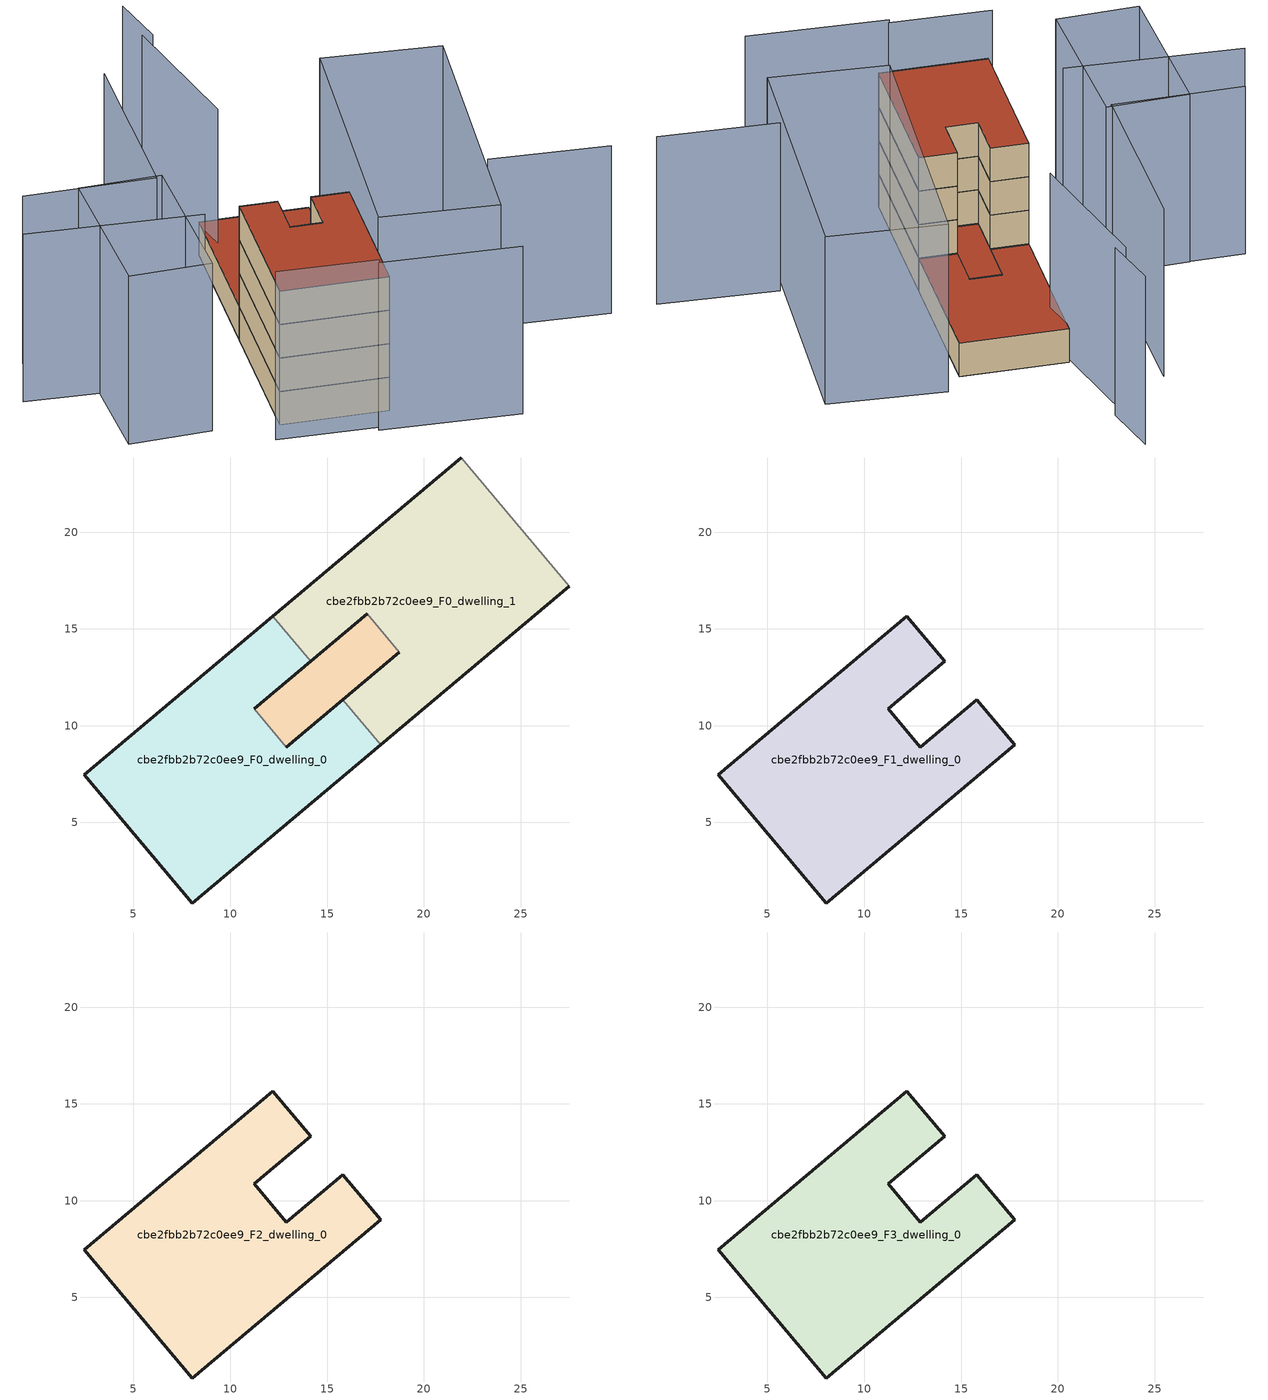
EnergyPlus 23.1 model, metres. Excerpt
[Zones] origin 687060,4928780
cbe2fbb2b72c0ee9_F0_dwelling_0
 floor ground (EU_floor_Construction): 17.77,9.02 15.82,11.34 12.9,8.88 11.23,10.87 14.15,13.33 12.21,15.64 2.47,7.46 8.03,0.84 z0
 wall outside (EU_wall_Construction): 14.15,13.33 11.23,10.87 / 12.9,8.88 15.82,11.34 / 17.77,9.02 8.03,0.84 2.47,7.46 12.21,15.64 z0:3
 wall to cbe2fbb2b72c0ee9_F0_dwelling_1 (EU_wall_Construction): 12.21,15.64 14.15,13.33 / 15.82,11.34 17.77,9.02 z0:3
 wall to cbe2fbb2b72c0ee9_F0_circulation (EU_wall_Construction): 11.23,10.87 12.9,8.88 z0:3
cbe2fbb2b72c0ee9_F0_dwelling_1
 floor ground (EU_floor_Construction): 27.51,17.21 21.95,23.83 12.21,15.64 14.15,13.33 17.07,15.78 18.74,13.8 15.82,11.34 17.77,9.02 z0
 wall outside (EU_wall_Construction): 15.82,11.34 18.74,13.8 / 17.07,15.78 14.15,13.33 / 12.21,15.64 21.95,23.83 / 27.51,17.21 17.77,9.02 z0:3
 wall to cbe2fbb2b72c0ee9_F0_circulation (EU_wall_Construction): 18.74,13.8 17.07,15.78 z0:3
 wall adiabatic (EU_wall_Construction): 21.95,23.83 27.51,17.21 z0:3
 roof outside (EU_roof_Construction): 21.95,23.83 27.51,17.21 17.77,9.02 15.82,11.34 18.74,13.8 17.07,15.78 14.15,13.33 12.21,15.64 z3
cbe2fbb2b72c0ee9_F0_circulation
 floor ground (EU_floor_Construction): 18.74,13.8 17.07,15.78 11.23,10.87 12.9,8.88 z0
 wall outside (EU_wall_Construction): 11.23,10.87 17.07,15.78 / 18.74,13.8 12.9,8.88 z0:3
 roof outside (EU_roof_Construction): 17.07,15.78 18.74,13.8 12.9,8.88 11.23,10.87 z3
cbe2fbb2b72c0ee9_F1_dwelling_0
 floor to cbe2fbb2b72c0ee9_F0_dwelling_0 (EU_floor_Construction): 17.77,9.02 15.82,11.34 12.9,8.88 11.23,10.87 14.15,13.33 12.21,15.64 2.47,7.46 8.03,0.84 z3
 wall outside (EU_wall_Construction): 2.47,7.46 12.21,15.64 14.15,13.33 11.23,10.87 12.9,8.88 15.82,11.34 17.77,9.02 8.03,0.84 2.47,7.46 z3:6
cbe2fbb2b72c0ee9_F2_dwelling_0
 floor to cbe2fbb2b72c0ee9_F1_dwelling_0 (EU_floor_Construction): 17.77,9.02 15.82,11.34 12.9,8.88 11.23,10.87 14.15,13.33 12.21,15.64 2.47,7.46 8.03,0.84 z6
 wall outside (EU_wall_Construction): 2.47,7.46 12.21,15.64 14.15,13.33 11.23,10.87 12.9,8.88 15.82,11.34 17.77,9.02 8.03,0.84 2.47,7.46 z6:9
cbe2fbb2b72c0ee9_F3_dwelling_0
 floor to cbe2fbb2b72c0ee9_F2_dwelling_0 (EU_floor_Construction): 17.77,9.02 15.82,11.34 12.9,8.88 11.23,10.87 14.15,13.33 12.21,15.64 2.47,7.46 8.03,0.84 z9
 wall outside (EU_wall_Construction): 2.47,7.46 12.21,15.64 14.15,13.33 11.23,10.87 12.9,8.88 15.82,11.34 17.77,9.02 8.03,0.84 2.47,7.46 z9:12
 roof outside (EU_roof_Construction): 14.15,13.33 11.23,10.87 12.9,8.88 15.82,11.34 17.77,9.02 8.03,0.84 2.47,7.46 12.21,15.64 z12
shading: 22.24,-0.54 28.13,-8.12 / 5.14,0.37 12.08,-8.47 / 0.47,6.82 5.55,0.52 / -3.03,26.51 5.63,15.36 / 19.78,21.16 26.89,31.03 / 27.28,30.33 30.04,34.22 / 20.6,31.19 8.78,20.97 / 8.78,20.97 1.89,28.94 / 11.06,3.28 29.83,17.4 / 29.83,17.4 35.55,9.8 / 35.55,9.8 16.77,-4.32 / 16.77,-4.32 11.06,3.28 / 9.29,20.78 -0.5,11.71 / -0.5,11.71 -5.02,16.59 / -5.02,16.59 4.77,25.66 / 4.77,25.66 9.29,20.78 z0:15
[Building]
EU S2 Campaign: North Axis=0; Terrain=City; Solar Distribution=FullExterior
[Site:Location]
Bologna: Latitude=44.5; Longitude=11.25; Time Zone=1; Elevation=37
[SizingPeriod:WeatherFileDays]
AnnualSizingPeriod: Begin Month=1; Begin Day of Month=1; End Month=12; End Day of Month=31; Day of Week for Start Day=Monday; Use Weather File Daylight Saving Period=No; Use Weather File Rain and Snow Indicators=No
[MATERIAL]
EU_InternalMass_Material: Roughness=MediumRough; Thickness=0.1; Conductivity=1; Density=1800; Specific Heat=900; Thermal Absorptance=0.9; Solar Absorptance=0.7; Visible Absorptance=0.7
[MATERIAL:NOMASS] Roughness=MediumRough; Thermal Absorptance=0.9; Solar Absorptance=0.7; Visible Absorptance=0.7
Name | Thermal Resistance
EU_wall_NoMass | 0.937881
EU_roof_NoMass | 0.548572
EU_floor_NoMass | 0.71348
[CONSTRUCTION]
EU_wall_Construction: EU_wall_NoMass
EU_roof_Construction: EU_roof_NoMass
EU_floor_Construction: EU_floor_NoMass
EU_InternalMass_Construction: EU_InternalMass_Material
[ZONE] Type=1; Multiplier=1; Ceiling Height=autocalculate; Floor Area=autocalculate; Part of Total Floor Area=Yes
Name | Volume
cbe2fbb2b72c0ee9_F0_dwelling_0; cbe2fbb2b72c0ee9_F1_dwelling_0; cbe2fbb2b72c0ee9_F2_dwelling_0; cbe2fbb2b72c0ee9_F3_dwelling_0 | 300.288
cbe2fbb2b72c0ee9_F0_dwelling_1 | 300.299
cbe2fbb2b72c0ee9_F0_circulation | 59.4067
[INTERNALMASS] Construction=EU_InternalMass_Construction
Name | Zone or ZoneList | Surface Area
cbe2fbb2b72c0ee9_F0_dwelling_0_EU_InternalMass | cbe2fbb2b72c0ee9_F0_dwelling_0 | 100.098
cbe2fbb2b72c0ee9_F0_dwelling_1_EU_InternalMass | cbe2fbb2b72c0ee9_F0_dwelling_1 | 100.098
cbe2fbb2b72c0ee9_F1_dwelling_0_EU_InternalMass | cbe2fbb2b72c0ee9_F1_dwelling_0 | 220.175
cbe2fbb2b72c0ee9_F2_dwelling_0_EU_InternalMass | cbe2fbb2b72c0ee9_F2_dwelling_0 | 220.175
cbe2fbb2b72c0ee9_F3_dwelling_0_EU_InternalMass | cbe2fbb2b72c0ee9_F3_dwelling_0 | 220.175
[OTHEREQUIPMENT] Fuel Type=Electricity; Design Level Calculation Method=Watts/Area; Power per Zone Floor Area=1; Fraction Latent=0; Fraction Radiant=0; Fraction Lost=0; Carbon Dioxide Generation Rate=0; EndUse Subcategory=EU_Step8_InternalGains
Name | Zone or ZoneList or Space or SpaceList | Schedule
EU_Step8_InternalGain_cbe2fbb2b72c0ee9_F0_dwelling_0_f000 | cbe2fbb2b72c0ee9_F0_dwelling_0 | EU_Step8_GainSchedule_cbe2fbb2b72c0ee9_F0_dwelling_0_f000
EU_Step8_InternalGain_cbe2fbb2b72c0ee9_F0_dwelling_1_f000 | cbe2fbb2b72c0ee9_F0_dwelling_1 | EU_Step8_GainSchedule_cbe2fbb2b72c0ee9_F0_dwelling_1_f000
EU_Step8_InternalGain_cbe2fbb2b72c0ee9_F1_dwelling_0_f000 | cbe2fbb2b72c0ee9_F1_dwelling_0 | EU_Step8_GainSchedule_cbe2fbb2b72c0ee9_F1_dwelling_0_f000
EU_Step8_InternalGain_cbe2fbb2b72c0ee9_F2_dwelling_0_f000 | cbe2fbb2b72c0ee9_F2_dwelling_0 | EU_Step8_GainSchedule_cbe2fbb2b72c0ee9_F2_dwelling_0_f000
EU_Step8_InternalGain_cbe2fbb2b72c0ee9_F3_dwelling_0_f000 | cbe2fbb2b72c0ee9_F3_dwelling_0 | EU_Step8_GainSchedule_cbe2fbb2b72c0ee9_F3_dwelling_0_f000
[ZONEINFILTRATION:DESIGNFLOWRATE]
EU_Circulation_Infiltration_cbe2fbb2b72c0ee9_F0_circulation: Zone or ZoneList or Space or SpaceList=cbe2fbb2b72c0ee9_F0_circulation; Schedule=EU_AlwaysOn; Design Flow Rate Calculation Method=Flow/Area; Flow Rate per Floor Area=0.0005; Constant Term Coefficient=1; Temperature Term Coefficient=0; Velocity Term Coefficient=0; Velocity Squared Term Coefficient=0
[ZONEVENTILATION:DESIGNFLOWRATE] Schedule=EU_AlwaysOn; Design Flow Rate Calculation Method=AirChanges/Hour; Air Changes per Hour=0.687892; Ventilation Type=Natural; Fan Pressure Rise=0; Fan Total Efficiency=1; Constant Term Coefficient=1; Temperature Term Coefficient=0; Velocity Term Coefficient=0; Velocity Squared Term Coefficient=0; Minimum Indoor Temperature=-100; Maximum Indoor Temperature=100; Delta Temperature=-100; Minimum Outdoor Temperature=-100; Maximum Outdoor Temperature=100; Maximum Wind Speed=40
Name | Zone or ZoneList or Space or SpaceList
EU_ConstantAir_cbe2fbb2b72c0ee9_F0_dwelling_0 | cbe2fbb2b72c0ee9_F0_dwelling_0
EU_ConstantAir_cbe2fbb2b72c0ee9_F0_dwelling_1 | cbe2fbb2b72c0ee9_F0_dwelling_1
EU_ConstantAir_cbe2fbb2b72c0ee9_F1_dwelling_0 | cbe2fbb2b72c0ee9_F1_dwelling_0
EU_ConstantAir_cbe2fbb2b72c0ee9_F2_dwelling_0 | cbe2fbb2b72c0ee9_F2_dwelling_0
EU_ConstantAir_cbe2fbb2b72c0ee9_F3_dwelling_0 | cbe2fbb2b72c0ee9_F3_dwelling_0
[HVACTEMPLATE:THERMOSTAT] Constant Heating Setpoint=20; Constant Cooling Setpoint=50
EU_HeatOnly_cbe2fbb2b72c0ee9_F0_dwelling_0; EU_HeatOnly_cbe2fbb2b72c0ee9_F0_dwelling_1; EU_HeatOnly_cbe2fbb2b72c0ee9_F1_dwelling_0; EU_HeatOnly_cbe2fbb2b72c0ee9_F2_dwelling_0; EU_HeatOnly_cbe2fbb2b72c0ee9_F3_dwelling_0
[HVACTEMPLATE:ZONE:IDEALLOADSAIRSYSTEM] System Availability Schedule=EU_AlwaysOn; Maximum Heating Supply Air Temperature=50; Minimum Cooling Supply Air Temperature=13; Maximum Heating Supply Air Humidity Ratio=0.0156; Minimum Cooling Supply Air Humidity Ratio=0.0077; Heating Limit=NoLimit; Cooling Limit=NoLimit; Heating Availability Schedule=EU_AlwaysOn; Cooling Availability Schedule=EU_CoolingOff; Dehumidification Control Type=ConstantSensibleHeatRatio; Cooling Sensible Heat Ratio=0.7; Dehumidification Setpoint=60; Humidification Control Type=None; Humidification Setpoint=30; Outdoor Air Method=None; Outdoor Air Flow Rate per Person=0.00944; Outdoor Air Flow Rate per Zone Floor Area=0; Outdoor Air Flow Rate per Zone=0; Demand Controlled Ventilation Type=None; Outdoor Air Economizer Type=NoEconomizer; Heat Recovery Type=None; Sensible Heat Recovery Effectiveness=0.7; Latent Heat Recovery Effectiveness=0.65
Name | Template Thermostat
cbe2fbb2b72c0ee9_F0_dwelling_0 | EU_HeatOnly_cbe2fbb2b72c0ee9_F0_dwelling_0
cbe2fbb2b72c0ee9_F0_dwelling_1 | EU_HeatOnly_cbe2fbb2b72c0ee9_F0_dwelling_1
cbe2fbb2b72c0ee9_F1_dwelling_0 | EU_HeatOnly_cbe2fbb2b72c0ee9_F1_dwelling_0
cbe2fbb2b72c0ee9_F2_dwelling_0 | EU_HeatOnly_cbe2fbb2b72c0ee9_F2_dwelling_0
cbe2fbb2b72c0ee9_F3_dwelling_0 | EU_HeatOnly_cbe2fbb2b72c0ee9_F3_dwelling_0
[SIZING:ZONE] Zone Cooling Design Supply Air Temperature Input Method=SupplyAirTemperature; Zone Cooling Design Supply Air Temperature=13; Zone Heating Design Supply Air Temperature Input Method=SupplyAirTemperature; Zone Heating Design Supply Air Temperature=50; Zone Cooling Design Supply Air Humidity Ratio=0.008; Zone Heating Design Supply Air Humidity Ratio=0.008; Cooling Design Air Flow Method=DesignDay; Cooling Design Air Flow Rate=0; Cooling Minimum Air Flow per Zone Floor Area=0.000762; Cooling Minimum Air Flow=0; Cooling Minimum Air Flow Fraction=0.2; Heating Design Air Flow Method=DesignDay; Heating Design Air Flow Rate=0; Heating Maximum Air Flow per Zone Floor Area=0.002032; Heating Maximum Air Flow=0.141576; Heating Maximum Air Flow Fraction=0.3; Account for Dedicated Outdoor Air System=No; Dedicated Outdoor Air System Control Strategy=NeutralSupplyAir; Dedicated Outdoor Air Low Setpoint Temperature for Design=autosize; Dedicated Outdoor Air High Setpoint Temperature for Design=autosize; Zone Load Sizing Method=Sensible Load Only No Latent Load; Zone Latent Cooling Design Supply Air Humidity Ratio Input Method=HumidityRatioDifference; Zone Cooling Design Supply Air Humidity Ratio Difference=0.005; Zone Latent Heating Design Supply Air Humidity Ratio Input Method=HumidityRatioDifference; Zone Humidification Design Supply Air Humidity Ratio Difference=0.005
cbe2fbb2b72c0ee9_F0_dwelling_0; cbe2fbb2b72c0ee9_F0_dwelling_1; cbe2fbb2b72c0ee9_F1_dwelling_0; cbe2fbb2b72c0ee9_F2_dwelling_0; cbe2fbb2b72c0ee9_F3_dwelling_0
[SCHEDULE:CONSTANT]
Name | Hourly Value
EU_AlwaysOn | 1
EU_CoolingOff | 0
[SCHEDULE:FILE] Column Number=1; Rows to Skip at Top=0; Number of Hours of Data=8760; Column Separator=Comma; Interpolate to Timestep=No; Minutes per Item=60; Adjust Schedule for Daylight Savings=Yes
Name | File
EU_Step8_GainSchedule_cbe2fbb2b72c0ee9_F0_dwelling_0_f000 | ../../schedules/cbe2fbb2b72c0ee9/cbe2fbb2b72c0ee9_F0_dwelling_0_f000_gain.csv
EU_Step8_GainSchedule_cbe2fbb2b72c0ee9_F0_dwelling_1_f000 | ../../schedules/cbe2fbb2b72c0ee9/cbe2fbb2b72c0ee9_F0_dwelling_1_f000_gain.csv
EU_Step8_GainSchedule_cbe2fbb2b72c0ee9_F1_dwelling_0_f000 | ../../schedules/cbe2fbb2b72c0ee9/cbe2fbb2b72c0ee9_F1_dwelling_0_f000_gain.csv
EU_Step8_GainSchedule_cbe2fbb2b72c0ee9_F2_dwelling_0_f000 | ../../schedules/cbe2fbb2b72c0ee9/cbe2fbb2b72c0ee9_F2_dwelling_0_f000_gain.csv
EU_Step8_GainSchedule_cbe2fbb2b72c0ee9_F3_dwelling_0_f000 | ../../schedules/cbe2fbb2b72c0ee9/cbe2fbb2b72c0ee9_F3_dwelling_0_f000_gain.csv
